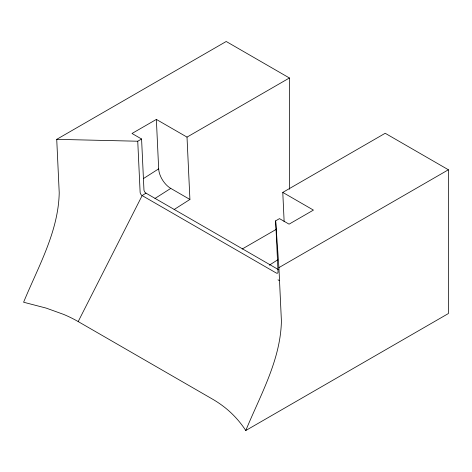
<?xml version="1.0" encoding="UTF-8"?>
<svg xmlns="http://www.w3.org/2000/svg" width="472" height="472" viewBox="0 0 472 472"><rect width="100%" height="100%" fill="white"/><g stroke="black" fill="none" stroke-linecap="round" stroke-linejoin="round"><path stroke-width="0.71" d="M245.788 430.511C260.29 395.235 280.639 360.018 281.406 321.001L278.917 267.618L275.654 220.843L279.489 218.63L289.07 224.159L313.426 210.093L282.781 192.405L385.193 133.275L448.4 169.772L448.4 313.532L245.788 430.511C239.746 421.307 232.212 413.053 223.433 406.398A123.989 71.585 0 0 0 212.276 398.987L78.193 321.579A124.649 71.968 0 0 0 63.667 314.411L46.203 308.11L23.6 302.227C38.102 266.951 58.451 231.734 59.218 192.723L56.728 139.34L226.212 41.489L289.419 77.986L289.419 189.307M78.193 321.579L142.143 195.579L145.966 193.137L278.25 269.512M143.482 178.54L158.669 168.852L156.362 119.416L132.007 133.482L141.582 139.01L143.954 189.88A2.708 1.481 57.5 0 0 145.966 193.137M154.969 198.464L170.764 188.393L189.915 199.455L174.121 209.527M269.288 265.211L277.79 259.783M56.728 139.34L137.747 141.222L141.582 139.01M156.362 119.416L187.012 137.11L289.419 77.986M242.171 249.027L276.651 229.121M278.917 267.618L448.4 169.772M277.996 279.825L279.271 280.563M282.781 192.405L284.15 221.74M275.654 220.843L278.037 271.943A2.708 1.481 57.5 0 1 276.22 272.987L142.143 195.579A2.708 1.481 57.5 0 1 140.125 192.322L137.747 141.222M187.012 137.11L189.915 199.455M170.764 188.393A16.255 8.88 57.5 0 1 158.669 168.852"/></g></svg>
